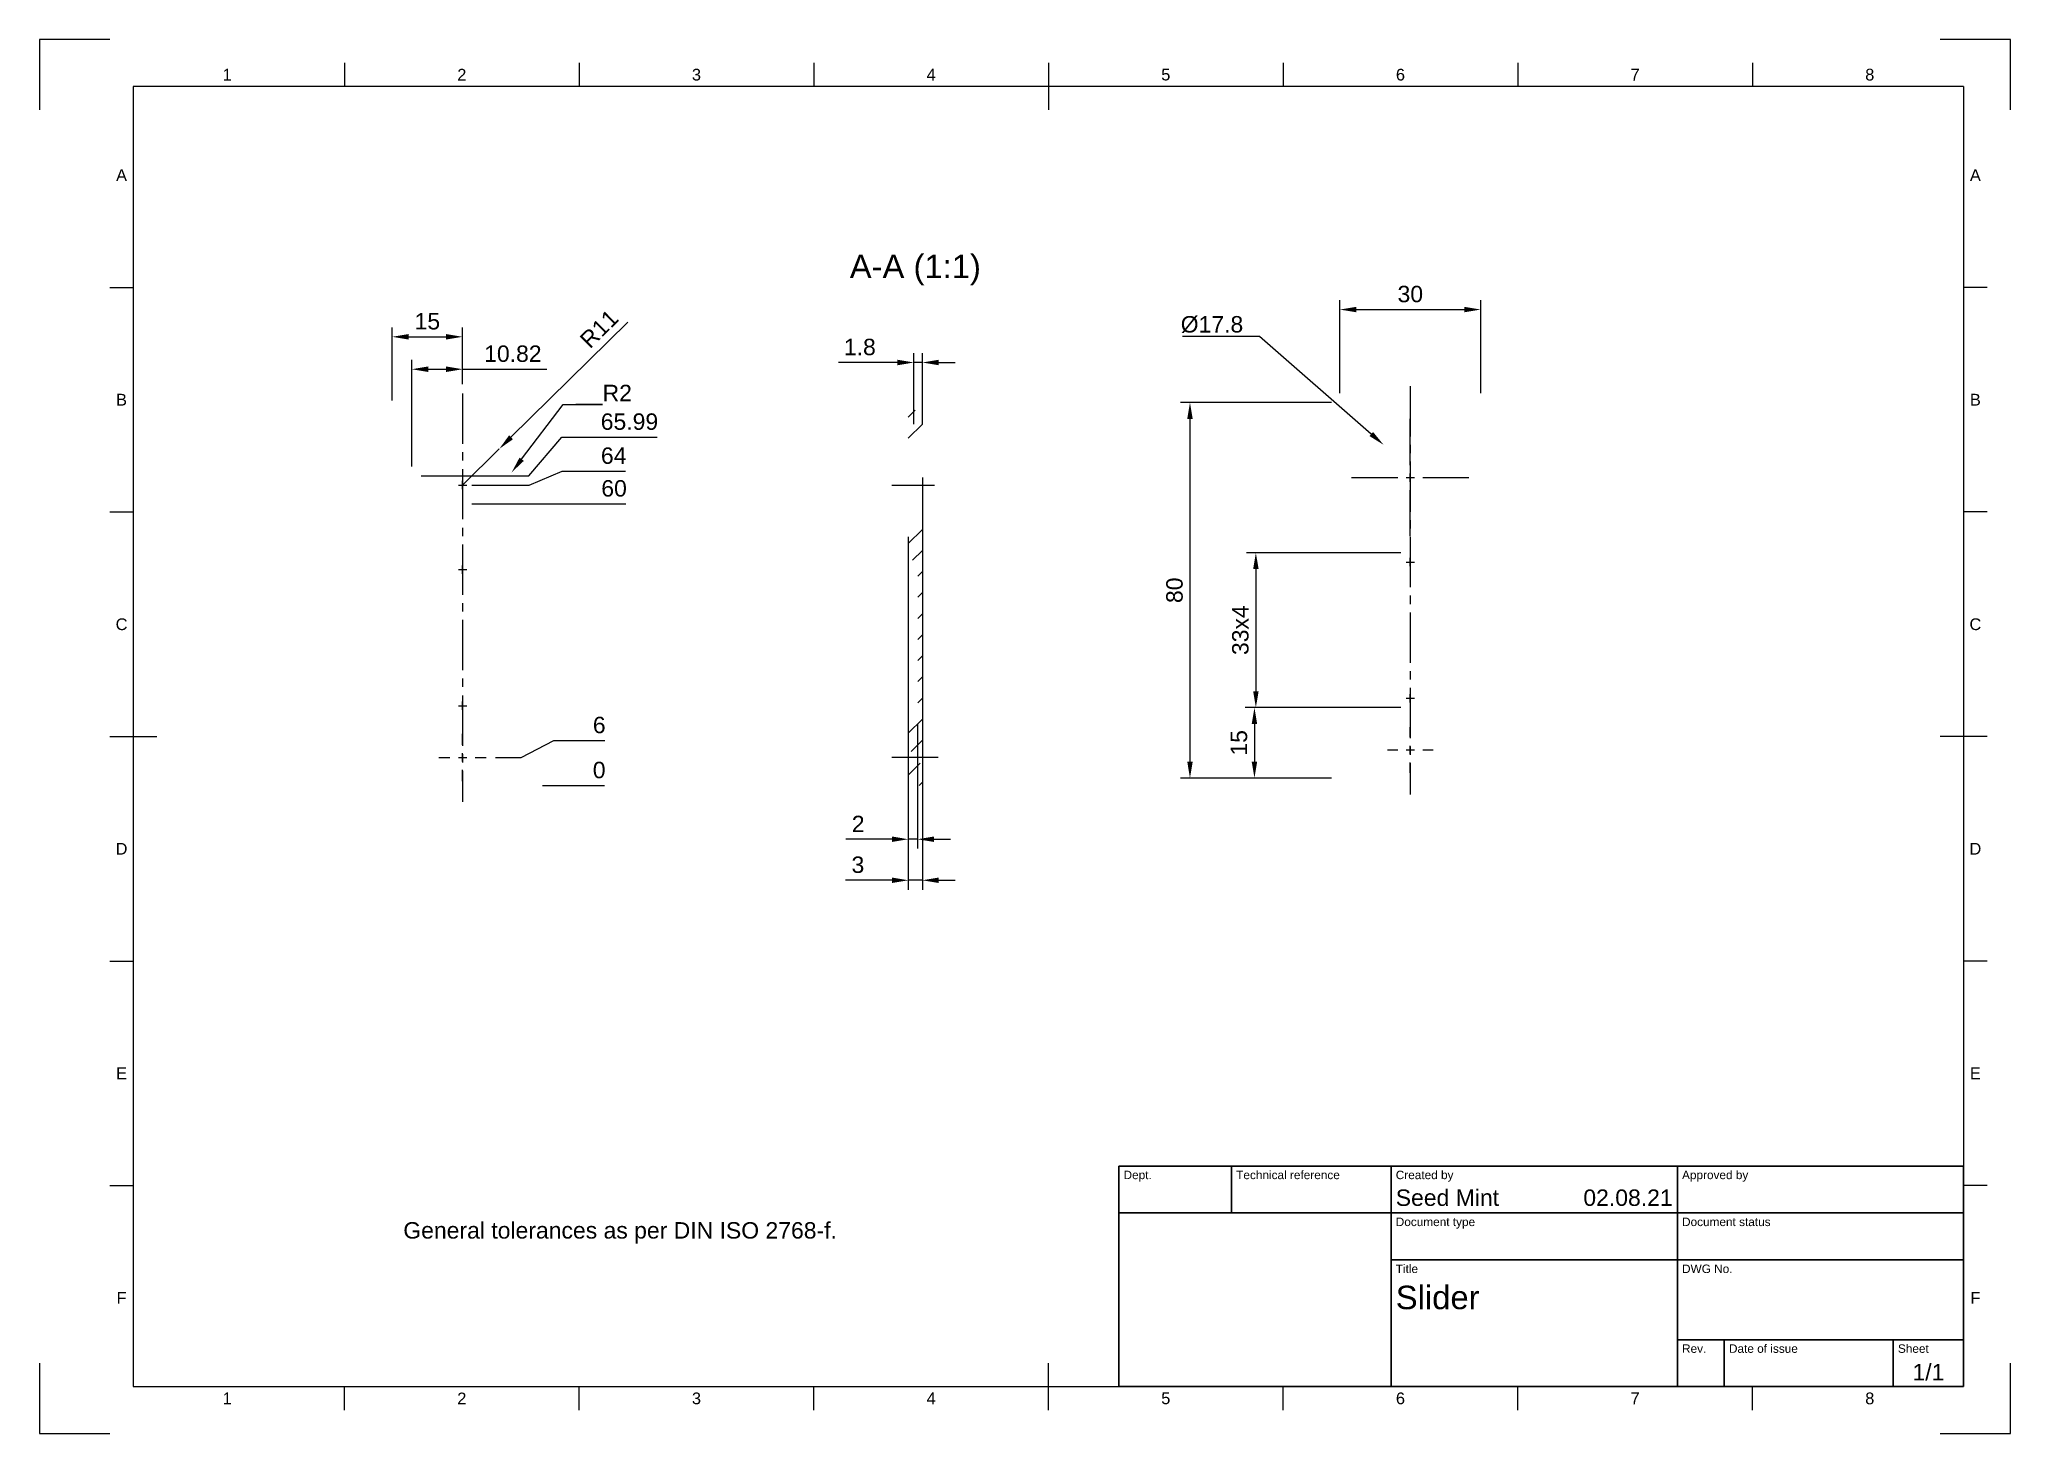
# Paper-space layout 'Plan1' of a CAD drawing. Header units: millimetres. Extents: x 0 to 420, y 0 to 297.
import ezdxf
from ezdxf import colors
from ezdxf.entities.mleader import LeaderData, LeaderLine
from ezdxf.enums import TextEntityAlignment as Align
from ezdxf.math import Vec2, Vec3

# ---------------------------------------------------------------- set-up
doc = ezdxf.new("R2010")
doc.units = ezdxf.units.MM
doc.header["$LTSCALE"] = 0.75
doc.linetypes.add('CENTER2', pattern=[28.575, 19.05, -3.175, 3.175, -3.175])
for name, color, linetype, lineweight in [('Annotations', 7, 'Continuous', 25), ('Beschriftungen', 7, 'Continuous', 25), ('Border', 7, 'Continuous', 25), ('Center Lines', 7, 'CENTER2', 25), ('Dimensions', 7, 'Continuous', 25), ('Schraffur', 7, 'Continuous', 25), ('TitleBlock', 7, 'Continuous', 35)]:
    doc.layers.add(name, color=color, linetype=linetype, lineweight=lineweight)
doc.styles.add('FusionTitle', font='Arial.ttf')
doc.styles.get("Standard").update_dxf_attribs({"font": 'Arial.ttf'})
doc.dimstyles.new('ISO-25', dxfattribs={"dimtxt": 3.5, "dimasz": 3.5, "dimexe": 2, "dimexo": 2, "dimgap": 1.5, "dimtad": 1, "dimzin": 12, "dimdsep": 46, "dimtxsty": 'Standard', "dimcen": 0, "dimclrd": 256, "dimclre": 256, "dimclrt": 256, "dimazin": 3, "dimtp": 0.1, "dimtm": 0.1, "dimtfac": 0.714, "dimtmove": 0, "dimatfit": 3, "dimfxl": 1, "dimtzin": 12, "dimarcsym": 0})

# ---------------------------------------------------------------- blocks, each defined once
blk = doc.blocks.new('ISO_A3_SHEET')
at = {"layer": 'Border'}
for p, q in [((65, 292), (65, 287)), ((115, 292), (115, 287)), ((165, 292), (165, 287)), ((215, 292), (215, 282)), ((265, 292), (265, 287)), ((315, 292), (315, 287)), ((365, 292), (365, 287)), ((410, 287), (20, 287)), ((20, 287), (20, 10)), ((410, 287), (410, 10)), ((15, 244.16666), (20, 244.16666)), ((415, 244.16666), (410, 244.16666)), ((15, 196.33333), (20, 196.33333)), ((415, 196.33333), (410, 196.33333)), ((15, 148.5), (25, 148.5)), ((415, 148.5), (405, 148.5)), ((15, 100.66667), (20, 100.66667)), ((415, 100.66667), (410, 100.66667)), ((15, 52.83334), (20, 52.83334)), ((415, 52.83334), (410, 52.83334)), ((215, 5), (215, 15)), ((20, 10), (410, 10)), ((65, 5), (65, 10)), ((115, 5), (115, 10)), ((165, 5), (165, 10)), ((265, 5), (265, 10)), ((315, 5), (315, 10)), ((365, 5), (365, 10))]:
    blk.add_line(p, q, dxfattribs=at)
at = {"layer": 'Defpoints'}
for p, q in [((15, 297), (0, 297)), ((0, 297), (0, 282)), ((420, 297), (405, 297)), ((420, 282), (420, 297)), ((0, 15), (0, 0)), ((420, 0), (420, 15)), ((0, 0), (15, 0)), ((405, 0), (420, 0))]:
    blk.add_line(p, q, dxfattribs=at)
at = {"layer": 'Border', "style": 'FusionTitle'}
for s, p in [('1', (40, 289.5)), ('2', (90, 289.5)), ('3', (140, 289.5)), ('4', (190, 289.5)), ('5', (240, 289.5)), ('6', (290, 289.5)), ('7', (340, 289.5)), ('8', (390, 289.5)), ('A', (17.5, 268.08333)), ('A', (412.5, 268.08333)), ('B', (17.5, 220.25)), ('B', (412.5, 220.25)), ('C', (17.5, 172.41667)), ('C', (412.5, 172.41667)), ('D', (17.5, 124.58334)), ('D', (412.5, 124.58334)), ('E', (17.5, 76.75001)), ('E', (412.5, 76.75001)), ('F', (17.5, 28.91668)), ('F', (412.5, 28.91668)), ('1', (40, 7.5)), ('2', (90, 7.5)), ('3', (140, 7.5)), ('4', (190, 7.5)), ('5', (240, 7.5)), ('6', (290, 7.5)), ('7', (340, 7.5)), ('8', (390, 7.5))]:
    blk.add_text(s, height=2.5, dxfattribs=at).set_placement(p, align=Align.MIDDLE)
blk = doc.blocks.new('ISO_TITLEBLOCK')
at = {"layer": 'TitleBlock'}
for p, q in [((0, 47), (-180, 47)), ((-180, 47), (-180, 0)), ((-156, 37), (-156, 47)), ((-122, 0), (-122, 47)), ((-61, 0), (-61, 47)), ((0, 0), (0, 47)), ((-180, 37), (0, 37)), ((-122, 27), (0, 27)), ((-61, 10), (0, 10)), ((-51, 0), (-51, 10)), ((-15, 0), (-15, 10)), ((-180, 0), (0, 0))]:
    blk.add_line(p, q, dxfattribs=at)
at = {"layer": 'TitleBlock', "style": 'FusionTitle'}
for s, p in [('Dept.', (-179, 46)), ('Technical reference', (-155, 46)), ('Created by', (-121, 46)), ('Approved by', (-60, 46)), ('Document type', (-121, 36)), ('Document status', (-60, 36)), ('Title', (-121, 26)), ('DWG No.', (-60, 26)), ('Rev.', (-60, 9)), ('Date of issue', (-50, 9)), ('Sheet', (-14, 9))]:
    blk.add_text(s, height=1.8, dxfattribs=at).set_placement(p, align=Align.TOP_LEFT)
for tag, height, p in [('DEPT', 3.5, (-179, 42)), ('TECHNICAL_REFERENCE', 3.5, (-155, 42)), ('CREATED_BY', 3.5, (-121, 42)), ('APPROVED_BY', 3.5, (-60, 42)), ('DOCUMENT_TYPE', 3.5, (-121, 32)), ('DOCUMENT_STATUS', 3.5, (-60, 32)), ('TITLE_1', 5, (-121, 21.5)), ('TITLE_2', 5, (-121, 14)), ('TITLE_3', 5, (-121, 6.5)), ('DATE_OF_ISSUE', 3.5, (-50, 5))]:
    blk.add_attdef(tag, text='', height=height, dxfattribs=at).set_placement(p, align=Align.TOP_LEFT)
for tag, p in [('CREATED_DATE', (-62, 42)), ('APPROVED_DATE', (-0.99, 42))]:
    blk.add_attdef(tag, text='', height=3.5, dxfattribs=at).set_placement(p, align=Align.TOP_RIGHT)
for tag, height, p in [('DRAWING_NUMBER', 5, (-30.5, 19.75)), ('REV', 3.5, (-56, 4.85)), ('SHEET', 3.5, (-7.5, 4.85))]:
    blk.add_attdef(tag, text='', height=height, dxfattribs=at).set_placement(p, align=Align.TOP_CENTER)
blk = doc.blocks.new('*U19')
at = {"layer": 'Center Lines', "color": 0, "ltscale": 0.75, "transparency": 16777216}
blk.add_line((0, 43.5), (0, -43.5), dxfattribs=at)
blk = doc.blocks.new('*U23')
at = {"layer": 'Center Lines', "color": 0, "linetype": 'Continuous', "ltscale": 0.75, "transparency": 16777216}
for p, q in [((-0.89, 0), (0.89, 0)), ((0, -0.89), (0, 0.89))]:
    blk.add_line(p, q, dxfattribs=at)
blk = doc.blocks.new('*U24')
at = {"layer": 'Center Lines', "color": 0, "linetype": 'Continuous', "ltscale": 0.75, "transparency": 16777216}
for p, q in [((-0.89, 0), (0.89, 0)), ((0, -0.89), (0, 0.89))]:
    blk.add_line(p, q, dxfattribs=at)
blk = doc.blocks.new('*U25')
at = {"layer": 'Center Lines', "color": 0, "linetype": 'Continuous', "ltscale": 0.75, "transparency": 16777216}
for p, q in [((-0.89, 0), (0.89, 0)), ((0, -0.89), (0, 0.89))]:
    blk.add_line(p, q, dxfattribs=at)
blk = doc.blocks.new('*U26')
at = {"layer": 'Center Lines', "color": 0, "ltscale": 0.75, "transparency": 16777216}
for p, q in [((0, 2.68), (0, 5.04)), ((-5.04, 0), (-2.68, 0)), ((2.68, 0), (5.04, 0)), ((0, -5.04), (0, -2.68))]:
    blk.add_line(p, q, dxfattribs=at)
at = {"layer": 'Center Lines', "color": 0, "linetype": 'Continuous', "ltscale": 0.75, "transparency": 16777216}
for p, q in [((-0.89, 0), (0.89, 0)), ((0, -0.89), (0, 0.89))]:
    blk.add_line(p, q, dxfattribs=at)
blk = doc.blocks.new('*U27')
at = {"layer": 'Center Lines', "color": 0, "ltscale": 0.75, "transparency": 16777216}
blk.add_line((4.95, 0), (-4.95, 0), dxfattribs=at)
blk = doc.blocks.new('*U30')
at = {"layer": 'Center Lines', "color": 0, "ltscale": 0.75, "transparency": 16777216}
blk.add_line((0, 43.5), (0, -43.5), dxfattribs=at)
blk = doc.blocks.new('*U31')
at = {"layer": 'Center Lines', "color": 0, "ltscale": 0.75, "transparency": 16777216}
blk.add_line((-4.55, 0), (4.55, 0), dxfattribs=at)
blk = doc.blocks.new('*U32')
at = {"layer": 'Center Lines', "color": 0, "ltscale": 0.75, "transparency": 16777216}
for p, q in [((0, 2.68), (0, 4.86)), ((-4.86, 0), (-2.68, 0)), ((2.68, 0), (4.86, 0)), ((0, -4.86), (0, -2.68))]:
    blk.add_line(p, q, dxfattribs=at)
at = {"layer": 'Center Lines', "color": 0, "linetype": 'Continuous', "ltscale": 0.75, "transparency": 16777216}
for p, q in [((-0.89, 0), (0.89, 0)), ((0, -0.89), (0, 0.89))]:
    blk.add_line(p, q, dxfattribs=at)
blk = doc.blocks.new('*U33')
at = {"layer": 'Center Lines', "color": 0, "ltscale": 0.75, "transparency": 16777216}
for p, q in [((0, 2.68), (0, 12.5)), ((-12.5, 0), (-2.68, 0)), ((2.68, 0), (12.5, 0)), ((0, -12.5), (0, -2.68))]:
    blk.add_line(p, q, dxfattribs=at)
at = {"layer": 'Center Lines', "color": 0, "linetype": 'Continuous', "ltscale": 0.75, "transparency": 16777216}
for p, q in [((-0.89, 0), (0.89, 0)), ((0, -0.89), (0, 0.89))]:
    blk.add_line(p, q, dxfattribs=at)
blk = doc.blocks.new('*D34')
at = {"layer": 'Defpoints', "color": 0, "transparency": 16777216}
for p in [(307.1, 239.45), (277.1, 219.65), (307.1, 219.65)]:
    blk.add_point(p, dxfattribs=at)
at = {"layer": 'Dimensions', "lineweight": -2, "transparency": 16777216}
for p, q in [((277.1, 221.65), (277.1, 241.45)), ((280.6, 239.45), (303.6, 239.45)), ((307.1, 221.65), (307.1, 241.45))]:
    blk.add_line(p, q, dxfattribs=at)
at = {"layer": 'Dimensions', "transparency": 16777216}
for points in [[(280.6, 240.03), (280.6, 238.87), (277.1, 239.45)], [(303.6, 240.03), (303.6, 238.87), (307.1, 239.45)]]:
    blk.add_solid(points, dxfattribs=at)
at = {"layer": 'Dimensions', "transparency": 16777216, "insert": (292.1, 242.74), "char_height": 3.5, "attachment_point": 5}
blk.add_mtext('30', dxfattribs=at)
blk = doc.blocks.new('*D35')
at = {"layer": 'Defpoints', "color": 0, "transparency": 16777216}
for p in [(277.3, 219.65), (245.15, 139.65), (277.3, 139.65)]:
    blk.add_point(p, dxfattribs=at)
at = {"layer": 'Dimensions', "lineweight": -2, "transparency": 16777216}
for p, q in [((275.3, 219.65), (243.15, 219.65)), ((245.15, 216.15), (245.15, 143.15)), ((275.3, 139.65), (243.15, 139.65))]:
    blk.add_line(p, q, dxfattribs=at)
at = {"layer": 'Dimensions', "transparency": 16777216}
for points in [[(244.57, 216.15), (245.74, 216.15), (245.15, 219.65)], [(244.57, 143.15), (245.74, 143.15), (245.15, 139.65)]]:
    blk.add_solid(points, dxfattribs=at)
at = {"layer": 'Dimensions', "transparency": 16777216, "insert": (241.87, 179.65), "char_height": 3.5, "attachment_point": 5, "rotation": 90}
blk.add_mtext('80', dxfattribs=at)
blk = doc.blocks.new('*D36')
at = {"layer": 'Defpoints', "color": 0, "transparency": 16777216}
for p in [(292.1, 187.65), (259.19, 154.65), (292.1, 154.65)]:
    blk.add_point(p, dxfattribs=at)
at = {"layer": 'Dimensions', "lineweight": -2, "transparency": 16777216}
for p, q in [((290.1, 187.65), (257.19, 187.65)), ((259.19, 184.15), (259.19, 158.15)), ((290.1, 154.65), (257.19, 154.65))]:
    blk.add_line(p, q, dxfattribs=at)
at = {"layer": 'Dimensions', "transparency": 16777216}
for points in [[(258.61, 184.15), (259.78, 184.15), (259.19, 187.65)], [(258.61, 158.15), (259.78, 158.15), (259.19, 154.65)]]:
    blk.add_solid(points, dxfattribs=at)
at = {"layer": 'Dimensions', "transparency": 16777216, "insert": (255.9, 171.15), "char_height": 3.5, "attachment_point": 5, "rotation": 90}
blk.add_mtext('33x4', dxfattribs=at)
blk = doc.blocks.new('*D37')
at = {"layer": 'Defpoints', "color": 0, "transparency": 16777216}
for p in [(292.1, 154.65), (258.89, 139.65), (277.3, 139.65)]:
    blk.add_point(p, dxfattribs=at)
at = {"layer": 'Dimensions', "lineweight": -2, "transparency": 16777216}
for p, q in [((290.1, 154.65), (256.89, 154.65)), ((258.89, 151.15), (258.89, 143.15)), ((275.3, 139.65), (256.89, 139.65))]:
    blk.add_line(p, q, dxfattribs=at)
at = {"layer": 'Dimensions', "transparency": 16777216}
for points in [[(258.3, 151.15), (259.47, 151.15), (258.89, 154.65)], [(258.3, 143.15), (259.47, 143.15), (258.89, 139.65)]]:
    blk.add_solid(points, dxfattribs=at)
at = {"layer": 'Dimensions', "transparency": 16777216, "insert": (255.6, 147.15), "char_height": 3.5, "attachment_point": 5, "rotation": 90}
blk.add_mtext('15', dxfattribs=at)
blk = doc.blocks.new('*D38')
at = {"layer": 'Defpoints', "color": 0, "transparency": 16777216}
for p in [(105.16, 138.06), (116.63, 138.06)]:
    blk.add_point(p, dxfattribs=at)
at = {"layer": 'Dimensions', "lineweight": -2, "transparency": 16777216}
blk.add_line((107.16, 138.06), (120.41, 138.06), dxfattribs=at)
at = {"layer": 'Dimensions', "transparency": 16777216, "insert": (119.27, 141.34), "char_height": 3.5, "attachment_point": 5}
blk.add_mtext('0', dxfattribs=at)
blk = doc.blocks.new('*D39')
at = {"layer": 'Defpoints', "color": 0, "transparency": 16777216}
for p in [(116.63, 147.64), (95.2, 144.06)]:
    blk.add_point(p, dxfattribs=at)
at = {"layer": 'Dimensions', "lineweight": -2, "transparency": 16777216}
for p, q in [((102.63, 144.06), (109.63, 147.64)), ((109.63, 147.64), (120.44, 147.64)), ((97.2, 144.06), (102.63, 144.06))]:
    blk.add_line(p, q, dxfattribs=at)
at = {"layer": 'Dimensions', "transparency": 16777216, "insert": (119.28, 150.93), "char_height": 3.5, "attachment_point": 5}
blk.add_mtext('6', dxfattribs=at)
blk = doc.blocks.new('*D40')
at = {"layer": 'Defpoints', "color": 0, "transparency": 16777216}
for p in [(90.16, 198.06), (118.43, 198.06)]:
    blk.add_point(p, dxfattribs=at)
at = {"layer": 'Dimensions', "lineweight": -2, "transparency": 16777216}
blk.add_line((92.16, 198.06), (124.95, 198.06), dxfattribs=at)
at = {"layer": 'Dimensions', "transparency": 16777216, "insert": (122.44, 201.34), "char_height": 3.5, "attachment_point": 5}
blk.add_mtext('60', dxfattribs=at)
blk = doc.blocks.new('*D41')
at = {"layer": 'Defpoints', "color": 0, "transparency": 16777216}
for p in [(118.3, 212.27), (79.34, 204.05)]:
    blk.add_point(p, dxfattribs=at)
at = {"layer": 'Dimensions', "lineweight": -2, "transparency": 16777216}
for p, q in [((104.3, 204.05), (111.3, 212.27)), ((111.3, 212.27), (131.63, 212.27)), ((81.34, 204.05), (104.3, 204.05))]:
    blk.add_line(p, q, dxfattribs=at)
at = {"layer": 'Dimensions', "transparency": 16777216, "insert": (125.72, 215.56), "char_height": 3.5, "attachment_point": 5}
blk.add_mtext('65.99', dxfattribs=at)
blk = doc.blocks.new('*D42')
at = {"layer": 'Defpoints', "color": 0, "transparency": 16777216}
for p in [(90.16, 202.06), (118.35, 205.02)]:
    blk.add_point(p, dxfattribs=at)
at = {"layer": 'Dimensions', "lineweight": -2, "transparency": 16777216}
for p, q in [((92.16, 202.06), (104.35, 202.06)), ((104.35, 202.06), (111.35, 205.02)), ((111.35, 205.02), (124.87, 205.02))]:
    blk.add_line(p, q, dxfattribs=at)
at = {"layer": 'Dimensions', "transparency": 16777216, "insert": (122.36, 208.31), "char_height": 3.5, "attachment_point": 5}
blk.add_mtext('64', dxfattribs=at)
blk = doc.blocks.new('*D43')
at = {"layer": 'Defpoints', "color": 0, "transparency": 16777216}
for p in [(97.99, 209.78), (90.16, 202.06)]:
    blk.add_point(p, dxfattribs=at)
at = {"layer": 'Dimensions', "lineweight": -2, "transparency": 16777216}
for p, q in [((125.34, 236.78), (100.48, 212.24)), ((90.16, 202.06), (97.99, 209.78))]:
    blk.add_line(p, q, dxfattribs=at)
at = {"layer": 'Dimensions', "transparency": 16777216}
blk.add_solid([(100.07, 212.66), (100.89, 211.82), (97.99, 209.78)], dxfattribs=at)
at = {"layer": 'Dimensions', "transparency": 16777216, "insert": (119.25, 235.34), "char_height": 3.5, "attachment_point": 5, "rotation": 44.6199}
blk.add_mtext('R11', dxfattribs=at)
blk = doc.blocks.new('*D44')
at = {"layer": 'Defpoints', "color": 0, "transparency": 16777216}
for p in [(90.16, 233.65), (90.16, 221.56), (75.16, 218.06)]:
    blk.add_point(p, dxfattribs=at)
at = {"layer": 'Dimensions', "lineweight": -2, "transparency": 16777216}
for p, q in [((75.16, 220.06), (75.16, 235.65)), ((90.16, 223.56), (90.16, 235.65)), ((78.66, 233.65), (86.66, 233.65))]:
    blk.add_line(p, q, dxfattribs=at)
at = {"layer": 'Dimensions', "transparency": 16777216}
for points in [[(78.66, 234.23), (78.66, 233.07), (75.16, 233.65)], [(86.66, 234.23), (86.66, 233.07), (90.16, 233.65)]]:
    blk.add_solid(points, dxfattribs=at)
at = {"layer": 'Dimensions', "transparency": 16777216, "insert": (82.66, 236.94), "char_height": 3.5, "attachment_point": 5}
blk.add_mtext('15', dxfattribs=at)
blk = doc.blocks.new('*D46')
at = {"layer": 'Defpoints', "color": 0, "transparency": 16777216}
for p in [(90.16, 226.74), (90.16, 221.56), (79.34, 204.05)]:
    blk.add_point(p, dxfattribs=at)
at = {"layer": 'Dimensions', "lineweight": -2, "transparency": 16777216}
for p, q in [((79.34, 206.05), (79.34, 228.74)), ((90.16, 223.56), (90.16, 228.74)), ((82.84, 226.74), (86.66, 226.74)), ((90.16, 226.74), (108.1, 226.74))]:
    blk.add_line(p, q, dxfattribs=at)
at = {"layer": 'Dimensions', "transparency": 16777216}
for points in [[(82.84, 227.33), (82.84, 226.16), (79.34, 226.74)], [(86.66, 227.33), (86.66, 226.16), (90.16, 226.74)]]:
    blk.add_solid(points, dxfattribs=at)
at = {"layer": 'Dimensions', "transparency": 16777216, "insert": (100.88, 230.03), "char_height": 3.5, "attachment_point": 5}
blk.add_mtext('10.82', dxfattribs=at)
blk = doc.blocks.new('*D48')
at = {"layer": 'Defpoints', "color": 0, "transparency": 16777216}
for p in [(186.33, 228.18), (186.33, 213.06), (188.13, 213.06)]:
    blk.add_point(p, dxfattribs=at)
at = {"layer": 'Dimensions', "lineweight": -2, "transparency": 16777216}
for p, q in [((182.83, 228.18), (170.28, 228.18)), ((186.33, 215.06), (186.33, 230.18)), ((188.13, 228.18), (186.33, 228.18)), ((188.13, 215.06), (188.13, 230.18)), ((191.63, 228.18), (195.13, 228.18))]:
    blk.add_line(p, q, dxfattribs=at)
at = {"layer": 'Dimensions', "transparency": 16777216}
for points in [[(182.83, 228.76), (182.83, 227.59), (186.33, 228.18)], [(191.63, 228.76), (191.63, 227.59), (188.13, 228.18)]]:
    blk.add_solid(points, dxfattribs=at)
at = {"layer": 'Dimensions', "transparency": 16777216, "insert": (174.81, 231.46), "char_height": 3.5, "attachment_point": 5}
blk.add_mtext('1.8', dxfattribs=at)
blk = doc.blocks.new('*D49')
at = {"layer": 'Defpoints', "color": 0, "transparency": 16777216}
for p in [(188.13, 205.71), (185.13, 193.06), (185.13, 117.87)]:
    blk.add_point(p, dxfattribs=at)
at = {"layer": 'Dimensions', "lineweight": -2, "transparency": 16777216}
for p, q in [((188.13, 203.71), (188.13, 115.87)), ((185.13, 191.06), (185.13, 115.87)), ((181.63, 117.87), (171.75, 117.87)), ((188.13, 117.87), (185.13, 117.87)), ((191.63, 117.87), (195.13, 117.87))]:
    blk.add_line(p, q, dxfattribs=at)
at = {"layer": 'Dimensions', "transparency": 16777216}
for points in [[(181.63, 118.46), (181.63, 117.29), (185.13, 117.87)], [(191.63, 118.46), (191.63, 117.29), (188.13, 117.87)]]:
    blk.add_solid(points, dxfattribs=at)
at = {"layer": 'Dimensions', "transparency": 16777216, "insert": (174.4, 121.16), "char_height": 3.5, "attachment_point": 5}
blk.add_mtext('3', dxfattribs=at)
blk = doc.blocks.new('*D50')
at = {"layer": 'Defpoints', "color": 0, "transparency": 16777216}
for p in [(185.13, 155.06), (187.13, 153.06), (187.13, 126.61)]:
    blk.add_point(p, dxfattribs=at)
at = {"layer": 'Dimensions', "lineweight": -2, "transparency": 16777216}
for p, q in [((185.13, 153.06), (185.13, 124.61)), ((187.13, 151.06), (187.13, 124.61)), ((181.63, 126.61), (171.79, 126.61)), ((187.13, 126.61), (185.13, 126.61)), ((190.63, 126.61), (194.13, 126.61))]:
    blk.add_line(p, q, dxfattribs=at)
at = {"layer": 'Dimensions', "transparency": 16777216}
for points in [[(181.63, 127.2), (181.63, 126.03), (185.13, 126.61)], [(190.63, 127.2), (190.63, 126.03), (187.13, 126.61)]]:
    blk.add_solid(points, dxfattribs=at)
at = {"layer": 'Dimensions', "transparency": 16777216, "insert": (174.45, 129.87), "char_height": 3.5, "attachment_point": 5}
blk.add_mtext('2', dxfattribs=at)
blk = doc.blocks.new('*U53')
at = {"layer": 'Center Lines', "color": 0, "linetype": 'Continuous', "ltscale": 0.75, "transparency": 16777216}
for p, q in [((-0.89, 0), (0.89, 0)), ((0, -0.89), (0, 0.89))]:
    blk.add_line(p, q, dxfattribs=at)
blk = doc.blocks.new('*U54')
at = {"layer": 'Center Lines', "color": 0, "linetype": 'Continuous', "ltscale": 0.75, "transparency": 16777216}
for p, q in [((-0.89, 0), (0.89, 0)), ((0, -0.89), (0, 0.89))]:
    blk.add_line(p, q, dxfattribs=at)
blk = doc.blocks.new('*U55')
at = {"layer": 'Center Lines', "color": 0, "linetype": 'Continuous', "ltscale": 0.75, "transparency": 16777216}
for p, q in [((-0.89, 0), (0.89, 0)), ((0, -0.89), (0, 0.89))]:
    blk.add_line(p, q, dxfattribs=at)
blk = doc.blocks.new('*U56')
at = {"layer": 'Center Lines', "color": 0, "linetype": 'Continuous', "ltscale": 0.75, "transparency": 16777216}
for p, q in [((-0.89, 0), (0.89, 0)), ((0, -0.89), (0, 0.89))]:
    blk.add_line(p, q, dxfattribs=at)

psp = doc.layouts.new('Plan1')

# ---------------------------------------------------------------- hatches: boundary and pattern name
at = {"layer": 'Schraffur'}
h = psp.add_hatch(dxfattribs=at)
h.set_pattern_fill('ANSI31', color=256, style=0)
h.paths.add_polyline_path([(188.132, 218.055), (185.132, 218.055), (185.132, 211.055), (186.332, 211.055), (186.332, 213.055), (188.132, 213.055)], flags=0)
h.paths.add_polyline_path([(188.132, 142.691), (188.032, 142.791), (185.132, 142.791), (185.132, 138.055), (188.132, 138.055)], flags=0)
h.paths.add_polyline_path([(188.032, 145.32), (188.132, 145.42), (188.132, 193.055), (185.132, 193.055), (185.132, 186.055), (187.132, 186.055), (187.132, 153.055), (185.132, 153.055), (185.132, 145.32)], flags=0)

# ---------------------------------------------------------------- block references
at = {"layer": 'Border'}
psp.add_blockref('ISO_A3_SHEET', (0, 0), dxfattribs=at)
at = {"layer": 'Center Lines', "ltscale": 0.75}
for name, p in [('*U30', (292.1, 179.651)), ('*U19', (90.159, 178.055)), ('*U33', (292.1, 203.651)), ('*U23', (90.159, 202.055)), ('*U24', (90.159, 202.055)), ('*U25', (90.159, 202.055)), ('*U31', (186.182, 202.055)), ('*U56', (90.159, 184.055)), ('*U53', (292.1, 185.651)), ('*U55', (90.159, 155.055)), ('*U54', (292.1, 156.651)), ('*U26', (90.159, 144.055)), ('*U32', (292.1, 145.651)), ('*U27', (186.582, 144.055))]:
    psp.add_blockref(name, p, dxfattribs=at)
at = {"layer": 'TitleBlock'}
psp.add_blockref('ISO_TITLEBLOCK', (410, 10), dxfattribs=at).add_auto_attribs({'CREATED_DATE': '02.08.21', 'SHEET': '1/1', 'TITLE_1': 'Slider', 'CREATED_BY': 'Seed Mint'})

# ---------------------------------------------------------------- texts
at = {"layer": 'Annotations', "insert": (77.535, 45.037), "char_height": 3.5, "width": 96.30205, "attachment_point": 1}
psp.add_mtext('General tolerances as per DIN ISO 2768-f.^J^J', dxfattribs=at)
at = {"layer": 'Beschriftungen', "insert": (186.632, 244.645), "char_height": 5, "width": 30.21487, "attachment_point": 8}
psp.add_mtext('A-A (1:1)', dxfattribs=at)

# ---------------------------------------------------------------- dimensions: what is measured, and where the dimension line sits
at = {"layer": 'Dimensions'}
for p1, p2, distance, picture, middle in [((277.1, 219.651), (307.1, 219.651), 19.799, '*D34', (292.1, 242.738)), ((188.132, 213.055), (186.332, 213.055), -15.121, '*D48', (174.807, 231.463))]:
    dim = psp.add_aligned_dim(p1=p1, p2=p2, distance=distance, dimstyle='ISO-25', override={"dimlfac": -1, "dimclrd": 256, "dimclre": 256}, dxfattribs=at)
    dim.commit()
    dim.dimension.update_dxf_attribs({"geometry": picture, "text_midpoint": middle})
dim = psp.add_radius_dim(center=(90.159, 202.055), mpoint=(97.988, 209.782), dimstyle='ISO-25', override={"dimlfac": -1, "dimse1": 1}, dxfattribs=at)
dim.commit()
dim.dimension.update_dxf_attribs({"geometry": '*D43', "text_midpoint": (121.54, 233.023), "dimtype": 164})
dim = psp.add_linear_dim(base=(90.159, 233.649), p1=(75.159, 218.055), p2=(90.159, 221.555), dimstyle='ISO-25', override={"dimlfac": -1, "dimclrd": 256, "dimclre": 256}, dxfattribs=at)
dim.commit()
dim.dimension.update_dxf_attribs({"geometry": '*D44', "text_midpoint": (82.659, 236.936)})
for base, p1, p2, picture, middle in [((90.159, 226.744), (79.34, 204.047), (90.159, 221.555), '*D46', (100.881, 226.744)), ((187.132, 126.614), (185.132, 155.055), (187.132, 153.055), '*D50', (174.448, 126.614))]:
    dim = psp.add_linear_dim(base=base, p1=p1, p2=p2, dimstyle='ISO-25', override={"dimlfac": -1}, dxfattribs=at)
    dim.commit()
    dim.dimension.update_dxf_attribs({"geometry": picture, "text_midpoint": middle, "dimtype": 160})
for base, p1, p2, angle, picture, middle, dimtype in [((245.153, 139.651), (277.3, 219.651), (277.3, 139.651), 270, '*D35', (245.153, 179.651), 161), ((185.132, 117.875), (188.132, 205.708), (185.132, 193.055), 180, '*D49', (174.397, 117.875), 160), ((258.887, 139.651), (292.1, 154.651), (277.3, 139.651), 90, '*D37', (258.887, 147.151), 160)]:
    dim = psp.add_linear_dim(base=base, p1=p1, p2=p2, angle=angle, dimstyle='ISO-25', override={"dimlfac": -1}, dxfattribs=at)
    dim.commit()
    dim.dimension.update_dxf_attribs({"geometry": picture, "text_midpoint": middle, "dimtype": dimtype})
for feature_location, offset, origin, picture, middle in [((79.34, 204.047), (38.957, 8.224), (105.159, 138.055), '*D41', (125.716, 215.558)), ((90.159, 202.055), (28.191, 2.969), (105.159, 138.055), '*D42', (122.359, 208.312)), ((90.159, 198.055), (28.276, 0), (105.159, 138.055), '*D40', (122.445, 201.342)), ((95.202, 144.055), (21.424, 3.588), (105.159, 138.055), '*D39', (119.281, 150.93)), ((105.158513023, 138.055256003), (11.467432731, 0), (105.158513023, 138.055256003), '*D38', (119.2671463, 141.34226146))]:
    dim = psp.add_ordinate_dim(feature_location=feature_location, offset=offset, dtype=0, origin=origin, dimstyle='ISO-25', override={"dimlfac": -1}, dxfattribs=at)
    dim.commit()
    dim.dimension.update_dxf_attribs({"geometry": picture, "text_midpoint": middle})
dim = psp.add_linear_dim(base=(259.192, 154.651), p1=(292.1, 187.651), p2=(292.1, 154.651), angle=90, text='<>x4', dimstyle='ISO-25', override={"dimlfac": -1}, dxfattribs=at)
dim.commit()
dim.dimension.update_dxf_attribs({"geometry": '*D36', "text_midpoint": (259.192, 171.151), "dimtype": 160})

# ---------------------------------------------------------------- leaders
at = {"layer": 'Annotations'}
ml = psp.add_multileader_mtext('Standard', dxfattribs=at)
ml.set_content('%%C17.8', color=256)
ml.set_leader_properties()
ml.build(insert=Vec2(0, 0))
ml.multileader.update_dxf_attribs({"text_left_attachment_type": 5, "text_right_attachment_type": 5, "dogleg_length": 3.5, "arrow_head_size": 3.5})
ctx = ml.context
ctx.base_point, ctx.char_height, ctx.arrow_head_size, ctx.landing_gap_size, ctx.plane_origin = Vec3(243.595, 233.736), 3.5, 3.5, 0, Vec3(284.075, 207.725)
ctx.left_attachment, ctx.right_attachment, ctx.text_align_type = 5, 5, 2
notes = []
notes.append((ctx, [(0, (1, 1, 0), (260.001, 233.736), (-1, 0), 3.5, [(0, [(286.418, 210.631)], 0, [])])]))
ctx.mtext.insert, ctx.mtext.alignment, ctx.mtext.flow_direction = Vec3(256.501, 238.065), 3, 5
ml = psp.add_multileader_mtext('Standard', dxfattribs=at)
ml.set_content('R2', color=256)
ml.set_leader_properties()
ml.build(insert=Vec2(0, 0))
ml.multileader.update_dxf_attribs({"text_left_attachment_type": 5, "text_right_attachment_type": 5, "dogleg_length": 3.5, "arrow_head_size": 3.5})
ctx = ml.context
ctx.base_point, ctx.char_height, ctx.arrow_head_size, ctx.landing_gap_size, ctx.plane_origin = Vec3(120.001, 219.217), 3.5, 3.5, 0, Vec3(100.638, 204.849)
ctx.left_attachment, ctx.right_attachment = 5, 5
notes.append((ctx, [(0, (1, 1, 0), (111.631, 219.217), (1, 0), 8.371, [(0, [(100.63, 204.776)], 0, [])])]))
ctx.mtext.insert, ctx.mtext.flow_direction = Vec3(120.001, 223.431), 5
for ctx, leaders in notes:
    for number, flags, end, landing, length, lines in leaders:
        leader = LeaderData()
        leader.index, (leader.has_last_leader_line, leader.has_dogleg_vector, leader.attachment_direction) = number, flags
        leader.last_leader_point, leader.dogleg_vector, leader.dogleg_length = Vec3(end), Vec3(landing), length
        for number, points, colour, breaks in lines:
            line = LeaderLine()
            line.index, line.vertices, line.color, line.breaks = number, Vec3.list(points), colors.encode_raw_color(colour), breaks
            leader.lines.append(line)
        ctx.leaders.append(leader)

doc.saveas('drawing.dxf')
